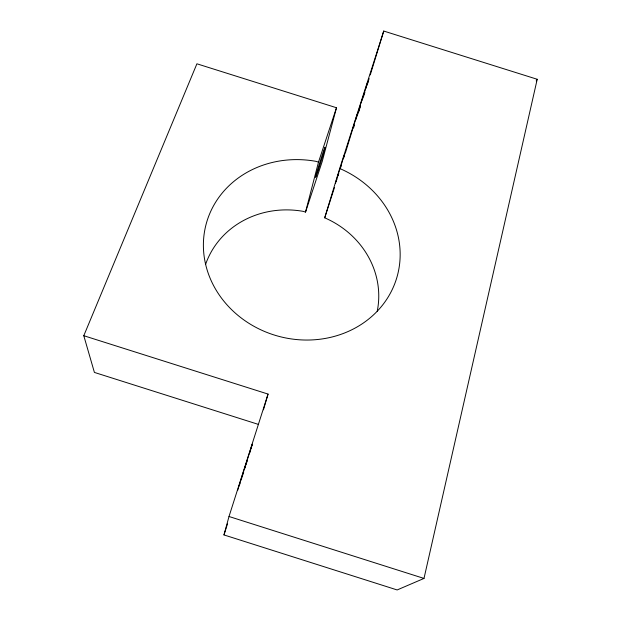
<?xml version="1.0" encoding="UTF-8"?>
<svg xmlns="http://www.w3.org/2000/svg" width="621" height="621" viewBox="0 0 621 621"><rect width="100%" height="100%" fill="white"/><g stroke="black" fill="none" stroke-linecap="round" stroke-linejoin="round"><path stroke-width="0.93" d="M205.582 264.43A89.121 82.282 15.2 0 1 303.265 211.373L305.532 212.087L322.198 161.507L336.497 107.744L196.911 63.8L83.788 335.713L268.055 394.079L229.009 516.501L223.971 534.929L397.153 589.95L423.996 578.43L537.212 79.271L383.739 31.05L339.703 168.485L324.713 217.824A89.121 82.282 15.2 0 1 377.242 311.183M305.532 212.087L318.488 162.135L336.497 107.744M344.802 154.093L344.965 153.472L344.802 153.884M367.609 82.64L367.958 81.452L360.832 103.691M263.444 409.813L268.055 394.079M237.68 490.326L238.068 489.014M251.955 445.622L252.39 444.186M355.934 119.496L357.409 114.683M366.879 85.054L367.368 83.447M238.262 488.354L239.326 484.885M345.439 152.75L357.199 114.256M250.931 448.975L251.738 446.344M343.568 158.122L344.321 155.677M365.808 88.516L366.607 85.923M367.174 84.968L369.138 78.572M370.263 74.916L383.739 31.05M239.574 484.101L240.56 480.933M249.696 452.942L250.659 449.86M337.459 176.783L335.41 183.529L335.612 183.001M357.665 113.829L360.56 104.561M240.808 480.142L244.27 469.134M245.9 464.997L247.507 459.936M337.708 175.999L338.864 172.312M362.19 100.09L362.975 97.582M244.558 468.25L252.196 444.512M244.821 468.413L245.637 465.843M339.113 171.52L341.123 165.202M340.487 167.918L341.216 165.613M358.433 111.951L359.854 107.48M357.238 115.708L357.952 113.457M242.167 476.734L243.727 471.836M223.971 534.929L227.48 523.899M353.504 128.019L354.381 125.271M358.472 112.44L360.514 106.028M363.432 96.868L364.892 92.281M341.371 164.41L342.551 160.754M337.886 176.069L338.74 173.399M241.095 480.072L241.903 477.549M324.713 217.824L334.455 187.581M342.8 159.977L344.329 155.304M239.232 485.832L240.016 483.402M336.116 181.495L336.892 179.127M536.233 80.94L537.212 79.271M318.488 162.135L315.973 161.344A99.026 89.517 15.4 0 0 207.647 271.587A99.026 89.517 15.4 0 0 367.772 319.776A99.026 89.517 15.4 0 0 339.703 168.485M258.189 424.329L94.408 372.421L83.788 335.713M229.009 516.501L423.996 578.43M318.231 170.201A15.766 0.427 -72.6 0 0 325.047 147.2A15.766 0.427 -72.6 0 0 317.727 169.323A15.766 0.427 -72.6 0 0 318.231 170.201"/></g></svg>
